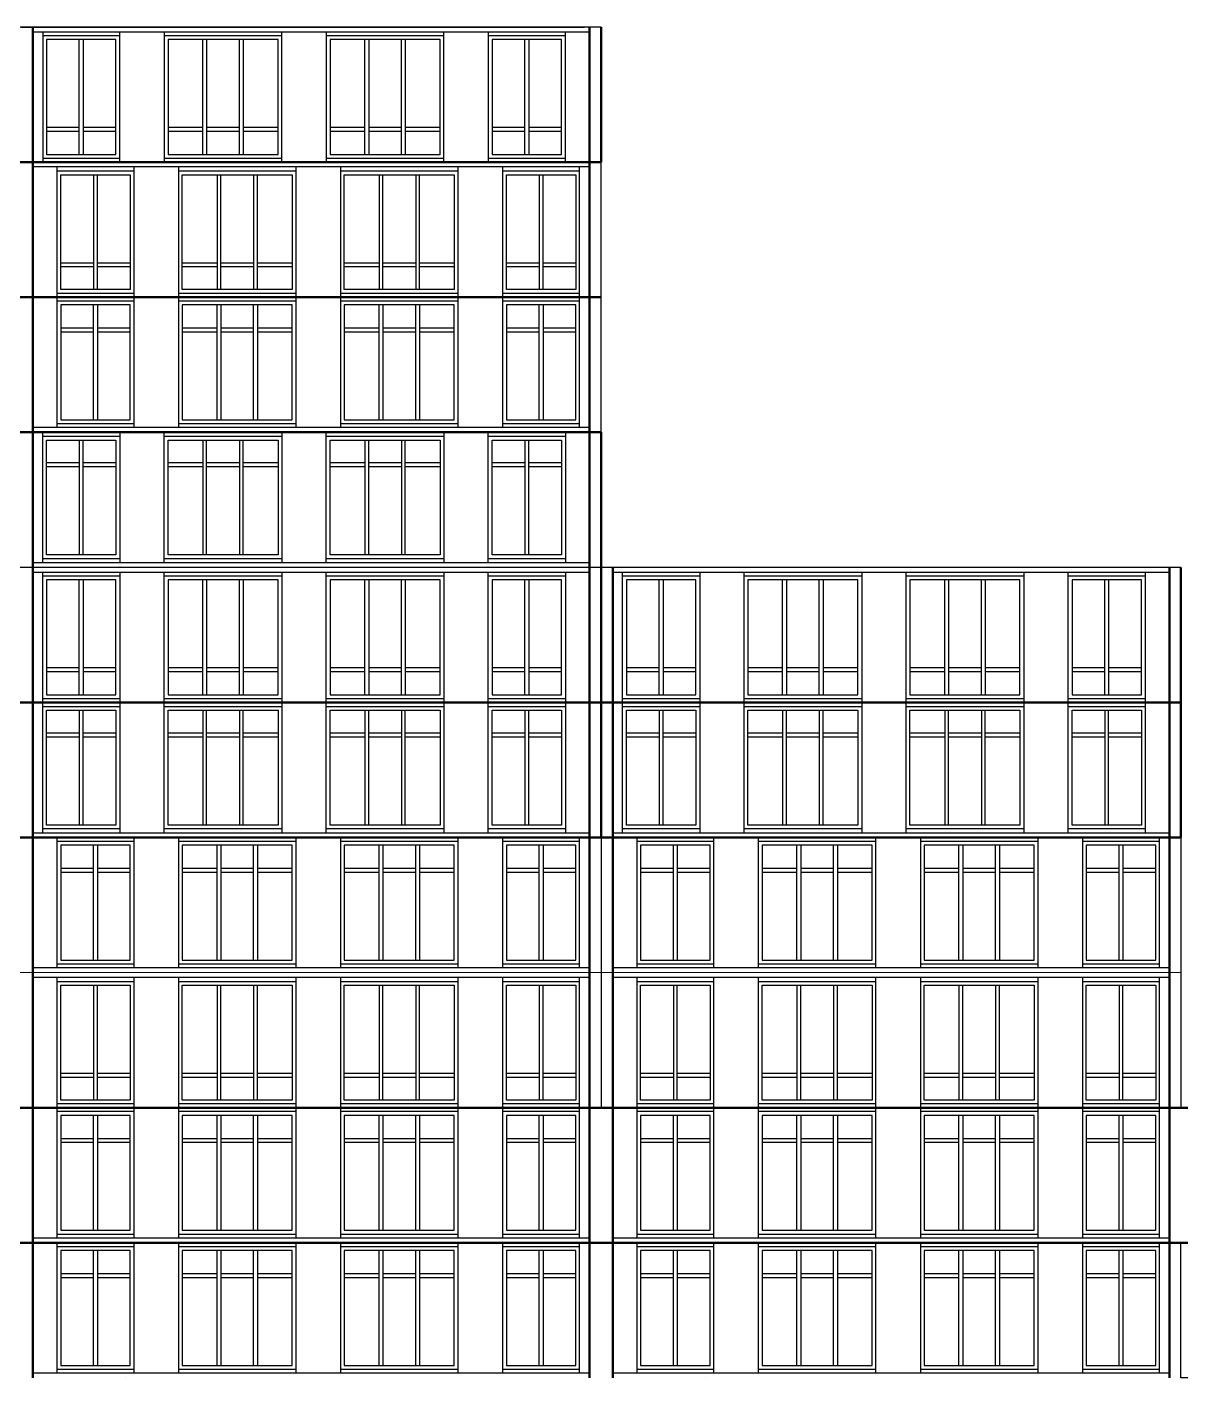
# Model space of a CAD drawing. Header units: centimetres. Extents: x 101 to 201, y 97 to 167.
# Drawn here: x 176.24 to 184.77, y 113.75 to 123.73 of the extents above; entities that cross this region are included whole.
import ezdxf

# ---------------------------------------------------------------- set-up
doc = ezdxf.new("R2010")
doc.units = ezdxf.units.CM
doc.layers.add('corte', color=1, linetype='Continuous')
doc.layers.add('grabado', color=5, linetype='Continuous')

msp = doc.modelspace()

# ---------------------------------------------------------------- linework, layer by layer
at = {"layer": 'corte'}
for p, q in [((180.484, 123.7293), (171.9126, 123.7293)), ((176.1983, 123.7293), (180.3604, 123.7293)), ((179.7109, 123.7293), (179.7109, 123.7287)), ((171.9126, 122.7314), (180.484, 122.7314)), ((180.484, 122.7314), (176.3219, 122.7314)), ((176.9714, 122.7314), (176.9714, 122.7307)), ((180.484, 120.7355), (180.484, 122.7314)), ((171.9126, 120.7355), (180.484, 120.7355)), ((180.484, 120.7355), (176.3219, 120.7355)), ((176.9714, 120.7355), (176.9714, 120.7362)), ((180.484, 119.7376), (158.8841, 119.7437)), ((184.7697, 119.7376), (171.9126, 119.7376)), ((179.7109, 119.7376), (179.7109, 119.7383)), ((179.7109, 119.7376), (179.7109, 119.737)), ((183.9966, 119.7376), (183.9966, 119.737)), ((184.7697, 117.7418), (171.9126, 117.7418)), ((179.7109, 117.7418), (179.7109, 117.7424)), ((180.484, 117.7418), (180.484, 115.7459)), ((183.9966, 117.7418), (183.9966, 117.7424)), ((184.7697, 117.7418), (184.7697, 115.7459)), ((184.7697, 116.7439), (166.8427, 116.7445)), ((176.9714, 116.7439), (176.9714, 116.7445)), ((176.9714, 116.7439), (176.9714, 116.7432)), ((181.2571, 116.7439), (181.2571, 116.7445)), ((181.2571, 116.7439), (181.2571, 116.7432)), ((171.9126, 114.748), (184.7697, 114.748)), ((176.9714, 114.748), (176.9714, 114.7486)), ((189.1126, 114.748), (180.6076, 114.748)), ((181.2571, 114.748), (181.2571, 114.7486)), ((184.7697, 113.7501), (184.7697, 114.748)), ((176.9714, 113.7501), (176.9714, 113.7507)), ((181.2571, 113.7501), (181.2571, 113.7507)), ((189.1126, 113.7501), (184.7697, 113.7501))]:
    msp.add_line(p, q, dxfattribs=at)
at = {"layer": 'corte', "lineweight": 50}
for p, q in [((180.484, 123.7293), (180.484, 122.7314)), ((180.484, 122.7314), (171.9126, 122.7314)), ((171.9126, 121.7335), (180.484, 121.7335)), ((180.484, 120.7355), (158.8841, 120.7416)), ((180.484, 117.7418), (180.484, 120.7355)), ((184.7697, 117.7418), (184.7697, 119.7376)), ((184.7697, 118.7397), (171.9126, 118.7397)), ((165.9555, 117.7436), (184.7697, 117.7418)), ((171.9126, 115.7459), (189.1126, 115.7459)), ((167.5698, 114.7486), (189.1126, 114.748))]:
    msp.add_line(p, q, dxfattribs=at)
at = {"layer": 'grabado', "lineweight": 50}
for p, q in [((176.2838, 113.7501), (176.2838, 123.7293)), ((180.3985, 113.7501), (180.3985, 123.7293)), ((180.5695, 113.7501), (180.5695, 119.7376)), ((184.6842, 113.7501), (184.6842, 119.7376))]:
    msp.add_line(p, q, dxfattribs=at)
at = {"layer": 'grabado'}
for p, q in [((176.2838, 123.6935), (180.3985, 123.6935)), ((176.3569, 123.6935), (176.3569, 122.7314)), ((176.9271, 123.6649), (176.3569, 123.6649)), ((176.9271, 122.7314), (176.9271, 123.6935)), ((177.255, 123.6935), (177.255, 122.7314)), ((178.1246, 123.6649), (177.255, 123.6649)), ((178.1246, 122.7314), (178.1246, 123.6935)), ((178.4525, 123.6935), (178.4525, 122.7314)), ((179.3221, 123.6649), (178.4525, 123.6649)), ((179.3221, 122.7314), (179.3221, 123.6935)), ((179.65, 123.6935), (179.65, 122.7314)), ((180.2203, 123.6649), (179.65, 123.6649)), ((180.2203, 122.7314), (180.2203, 123.6935)), ((176.3854, 123.6364), (176.3854, 122.7884)), ((176.8986, 123.6364), (176.3854, 123.6364)), ((176.6278, 122.7884), (176.6278, 123.6364)), ((176.6563, 123.6364), (176.6563, 122.7884)), ((176.8986, 122.7884), (176.8986, 123.6364)), ((178.0961, 123.6364), (177.2835, 123.6364)), ((177.2835, 123.6364), (177.2835, 122.7884)), ((177.5401, 122.7884), (177.5401, 123.6364)), ((177.5687, 123.6364), (177.5687, 122.7884)), ((177.811, 122.7884), (177.811, 123.6364)), ((177.8395, 123.6364), (177.8395, 122.7884)), ((178.0961, 122.7884), (178.0961, 123.6364)), ((179.2936, 123.6364), (178.481, 123.6364)), ((178.481, 123.6364), (178.481, 122.7884)), ((178.7377, 122.7884), (178.7377, 123.6364)), ((178.7662, 123.6364), (178.7662, 122.7884)), ((179.0085, 122.7884), (179.0085, 123.6364)), ((179.037, 123.6364), (179.037, 122.7884)), ((179.2936, 122.7884), (179.2936, 123.6364)), ((180.1918, 123.6364), (179.6785, 123.6364)), ((179.6785, 123.6364), (179.6785, 122.7884)), ((179.9209, 122.7884), (179.9209, 123.6364)), ((179.9494, 123.6364), (179.9494, 122.7884)), ((180.1918, 122.7884), (180.1918, 123.6364)), ((176.6278, 122.9864), (176.3854, 122.9864)), ((176.6278, 122.9578), (176.3854, 122.9578)), ((176.8986, 122.9864), (176.6563, 122.9864)), ((176.8986, 122.9578), (176.6563, 122.9578)), ((177.5401, 122.9864), (177.2835, 122.9864)), ((177.5401, 122.9578), (177.2835, 122.9578)), ((177.811, 122.9864), (177.5687, 122.9864)), ((177.811, 122.9578), (177.5687, 122.9578)), ((178.0961, 122.9864), (177.8395, 122.9864)), ((178.0961, 122.9578), (177.8395, 122.9578)), ((178.7377, 122.9864), (178.481, 122.9864)), ((178.7377, 122.9578), (178.481, 122.9578)), ((179.0085, 122.9864), (178.7662, 122.9864)), ((179.0085, 122.9578), (178.7662, 122.9578)), ((179.2936, 122.9864), (179.037, 122.9864)), ((179.2936, 122.9578), (179.037, 122.9578)), ((179.9209, 122.9864), (179.6785, 122.9864)), ((179.9209, 122.9578), (179.6785, 122.9578)), ((180.1918, 122.9864), (179.9494, 122.9864)), ((180.1918, 122.9578), (179.9494, 122.9578)), ((176.3569, 122.7599), (176.9271, 122.7599)), ((176.3854, 122.7884), (176.8986, 122.7884)), ((177.255, 122.7599), (178.1246, 122.7599)), ((177.2835, 122.7884), (178.0961, 122.7884)), ((178.4525, 122.7599), (179.3221, 122.7599)), ((178.481, 122.7884), (179.2936, 122.7884)), ((179.65, 122.7599), (180.2203, 122.7599)), ((179.6785, 122.7884), (180.1918, 122.7884)), ((180.3985, 122.6955), (176.2838, 122.6955)), ((176.462, 122.6955), (176.462, 120.7714)), ((176.462, 122.667), (177.0323, 122.667)), ((177.0323, 120.7714), (177.0323, 122.6955)), ((177.3602, 122.6955), (177.3602, 120.7714)), ((177.3602, 122.667), (178.2298, 122.667)), ((178.2298, 120.7714), (178.2298, 122.6955)), ((178.5577, 122.6955), (178.5577, 120.7714)), ((178.5577, 122.667), (179.4273, 122.667)), ((179.4273, 120.7714), (179.4273, 122.6955)), ((179.7552, 122.6955), (179.7552, 120.7714)), ((179.7552, 122.667), (180.3254, 122.667)), ((180.3254, 120.7714), (180.3254, 122.6955)), ((176.4906, 121.7905), (176.4906, 122.6385)), ((176.4906, 122.6385), (177.0038, 122.6385)), ((176.7329, 122.6385), (176.7329, 121.7905)), ((176.7614, 121.7905), (176.7614, 122.6385)), ((177.0038, 122.6385), (177.0038, 121.7905)), ((177.3887, 121.7905), (177.3887, 122.6385)), ((177.3887, 122.6385), (178.2013, 122.6385)), ((177.6453, 122.6385), (177.6453, 121.7905)), ((177.6738, 121.7905), (177.6738, 122.6385)), ((177.9162, 122.6385), (177.9162, 121.7905)), ((177.9447, 121.7905), (177.9447, 122.6385)), ((178.2013, 122.6385), (178.2013, 121.7905)), ((178.5862, 121.7905), (178.5862, 122.6385)), ((178.5862, 122.6385), (179.3988, 122.6385)), ((178.8428, 122.6385), (178.8428, 121.7905)), ((178.8713, 121.7905), (178.8713, 122.6385)), ((179.1137, 122.6385), (179.1137, 121.7905)), ((179.1422, 121.7905), (179.1422, 122.6385)), ((179.3988, 122.6385), (179.3988, 121.7905)), ((179.7837, 122.6385), (180.2969, 122.6385)), ((179.7837, 121.7905), (179.7837, 122.6385)), ((180.0261, 122.6385), (180.0261, 121.7905)), ((180.0546, 121.7905), (180.0546, 122.6385)), ((180.2969, 122.6385), (180.2969, 121.7905)), ((176.4906, 121.9884), (176.7329, 121.9884)), ((176.4906, 121.9599), (176.7329, 121.9599)), ((176.7614, 121.9884), (177.0038, 121.9884)), ((176.7614, 121.9599), (177.0038, 121.9599)), ((177.3887, 121.9884), (177.6453, 121.9884)), ((177.3887, 121.9599), (177.6453, 121.9599)), ((177.6738, 121.9884), (177.9162, 121.9884)), ((177.6738, 121.9599), (177.9162, 121.9599)), ((177.9447, 121.9884), (178.2013, 121.9884)), ((177.9447, 121.9599), (178.2013, 121.9599)), ((178.5862, 121.9884), (178.8428, 121.9884)), ((178.5862, 121.9599), (178.8428, 121.9599)), ((178.8713, 121.9884), (179.1137, 121.9884)), ((178.8713, 121.9599), (179.1137, 121.9599)), ((179.1422, 121.9884), (179.3988, 121.9884)), ((179.1422, 121.9599), (179.3988, 121.9599)), ((179.7837, 121.9884), (180.0261, 121.9884)), ((179.7837, 121.9599), (180.0261, 121.9599)), ((180.0546, 121.9884), (180.2969, 121.9884)), ((180.0546, 121.9599), (180.2969, 121.9599)), ((177.0323, 121.762), (176.462, 121.762)), ((177.0038, 121.7905), (176.4906, 121.7905)), ((178.2298, 121.762), (177.3602, 121.762)), ((178.2013, 121.7905), (177.3887, 121.7905)), ((179.4273, 121.762), (178.5577, 121.762)), ((179.3988, 121.7905), (178.5862, 121.7905)), ((180.3254, 121.762), (179.7552, 121.762)), ((180.2969, 121.7905), (179.7837, 121.7905)), ((177.0323, 121.7049), (176.462, 121.7049)), ((177.0038, 121.6764), (176.4906, 121.6764)), ((176.4906, 121.6764), (176.4906, 120.8284)), ((176.7329, 120.8284), (176.7329, 121.6764)), ((176.7614, 121.6764), (176.7614, 120.8284)), ((177.0038, 120.8284), (177.0038, 121.6764)), ((178.2298, 121.7049), (177.3602, 121.7049)), ((178.2013, 121.6764), (177.3887, 121.6764)), ((177.3887, 121.6764), (177.3887, 120.8284)), ((177.6453, 120.8284), (177.6453, 121.6764)), ((177.6738, 121.6764), (177.6738, 120.8284)), ((177.9162, 120.8284), (177.9162, 121.6764)), ((177.9447, 121.6764), (177.9447, 120.8284)), ((178.2013, 120.8284), (178.2013, 121.6764)), ((179.4273, 121.7049), (178.5577, 121.7049)), ((179.3988, 121.6764), (178.5862, 121.6764)), ((178.5862, 121.6764), (178.5862, 120.8284)), ((178.8428, 120.8284), (178.8428, 121.6764)), ((178.8713, 121.6764), (178.8713, 120.8284)), ((179.1137, 120.8284), (179.1137, 121.6764)), ((179.1422, 121.6764), (179.1422, 120.8284)), ((179.3988, 120.8284), (179.3988, 121.6764)), ((180.3254, 121.7049), (179.7552, 121.7049)), ((179.7837, 121.6764), (179.7837, 120.8284)), ((180.2969, 121.6764), (179.7837, 121.6764)), ((180.0261, 120.8284), (180.0261, 121.6764)), ((180.0546, 121.6764), (180.0546, 120.8284)), ((180.2969, 120.8284), (180.2969, 121.6764)), ((176.4906, 121.507), (176.7329, 121.507)), ((176.4906, 121.4785), (176.7329, 121.4785)), ((176.7614, 121.507), (177.0038, 121.507)), ((176.7614, 121.4785), (177.0038, 121.4785)), ((177.3887, 121.507), (177.6453, 121.507)), ((177.3887, 121.4785), (177.6453, 121.4785)), ((177.6738, 121.507), (177.9162, 121.507)), ((177.6738, 121.4785), (177.9162, 121.4785)), ((177.9447, 121.507), (178.2013, 121.507)), ((177.9447, 121.4785), (178.2013, 121.4785)), ((178.5862, 121.507), (178.8428, 121.507)), ((178.5862, 121.4785), (178.8428, 121.4785)), ((178.8713, 121.507), (179.1137, 121.507)), ((178.8713, 121.4785), (179.1137, 121.4785)), ((179.1422, 121.507), (179.3988, 121.507)), ((179.1422, 121.4785), (179.3988, 121.4785)), ((179.7837, 121.507), (180.0261, 121.507)), ((179.7837, 121.4785), (180.0261, 121.4785)), ((180.0546, 121.507), (180.2969, 121.507)), ((180.0546, 121.4785), (180.2969, 121.4785)), ((180.3985, 120.7714), (176.2838, 120.7714)), ((176.462, 120.7999), (177.0323, 120.7999)), ((176.4906, 120.8284), (177.0038, 120.8284)), ((177.3602, 120.7999), (178.2298, 120.7999)), ((177.3887, 120.8284), (178.2013, 120.8284)), ((178.5577, 120.7999), (179.4273, 120.7999)), ((178.5862, 120.8284), (179.3988, 120.8284)), ((179.7552, 120.7999), (180.3254, 120.7999)), ((179.7837, 120.8284), (180.2969, 120.8284)), ((176.3569, 119.7735), (176.3569, 120.7355)), ((176.3569, 120.707), (176.9271, 120.707)), ((176.3854, 120.6785), (176.8986, 120.6785)), ((176.3854, 119.8305), (176.3854, 120.6785)), ((176.6278, 120.6785), (176.6278, 119.8305)), ((176.6563, 119.8305), (176.6563, 120.6785)), ((176.8986, 120.6785), (176.8986, 119.8305)), ((176.9271, 120.7355), (176.9271, 119.7735)), ((177.255, 119.7735), (177.255, 120.7355)), ((177.255, 120.707), (178.1246, 120.707)), ((177.2835, 119.8305), (177.2835, 120.6785)), ((177.2835, 120.6785), (178.0961, 120.6785)), ((177.5401, 120.6785), (177.5401, 119.8305)), ((177.5687, 119.8305), (177.5687, 120.6785)), ((177.811, 120.6785), (177.811, 119.8305)), ((177.8395, 119.8305), (177.8395, 120.6785)), ((178.0961, 120.6785), (178.0961, 119.8305)), ((178.1246, 120.7355), (178.1246, 119.7735)), ((178.4525, 119.7735), (178.4525, 120.7355)), ((178.4525, 120.707), (179.3221, 120.707)), ((178.481, 119.8305), (178.481, 120.6785)), ((178.481, 120.6785), (179.2936, 120.6785)), ((178.7377, 120.6785), (178.7377, 119.8305)), ((178.7662, 119.8305), (178.7662, 120.6785)), ((179.0085, 120.6785), (179.0085, 119.8305)), ((179.037, 119.8305), (179.037, 120.6785)), ((179.2936, 120.6785), (179.2936, 119.8305)), ((179.3221, 120.7355), (179.3221, 119.7735)), ((179.65, 119.7735), (179.65, 120.7355)), ((179.65, 120.707), (180.2203, 120.707)), ((179.6785, 119.8305), (179.6785, 120.6785)), ((179.6785, 120.6785), (180.1918, 120.6785)), ((179.9209, 120.6785), (179.9209, 119.8305)), ((179.9494, 119.8305), (179.9494, 120.6785)), ((180.1918, 120.6785), (180.1918, 119.8305)), ((180.2203, 120.7355), (180.2203, 119.7735)), ((176.6278, 120.5091), (176.3854, 120.5091)), ((176.6278, 120.4806), (176.3854, 120.4806)), ((176.8986, 120.5091), (176.6563, 120.5091)), ((176.8986, 120.4806), (176.6563, 120.4806)), ((177.5401, 120.5091), (177.2835, 120.5091)), ((177.5401, 120.4806), (177.2835, 120.4806)), ((177.811, 120.5091), (177.5687, 120.5091)), ((177.811, 120.4806), (177.5687, 120.4806)), ((178.0961, 120.5091), (177.8395, 120.5091)), ((178.0961, 120.4806), (177.8395, 120.4806)), ((178.7377, 120.5091), (178.481, 120.5091)), ((178.7377, 120.4806), (178.481, 120.4806)), ((179.0085, 120.5091), (178.7662, 120.5091)), ((179.0085, 120.4806), (178.7662, 120.4806)), ((179.2936, 120.5091), (179.037, 120.5091)), ((179.2936, 120.4806), (179.037, 120.4806)), ((179.9209, 120.5091), (179.6785, 120.5091)), ((179.9209, 120.4806), (179.6785, 120.4806)), ((180.1918, 120.5091), (179.9494, 120.5091)), ((180.1918, 120.4806), (179.9494, 120.4806)), ((176.2838, 119.7735), (180.3985, 119.7735)), ((176.9271, 119.802), (176.3569, 119.802)), ((176.8986, 119.8305), (176.3854, 119.8305)), ((178.1246, 119.802), (177.255, 119.802)), ((178.0961, 119.8305), (177.2835, 119.8305)), ((179.3221, 119.802), (178.4525, 119.802)), ((179.2936, 119.8305), (178.481, 119.8305)), ((180.2203, 119.802), (179.65, 119.802)), ((180.1918, 119.8305), (179.6785, 119.8305)), ((176.2838, 119.7018), (180.3985, 119.7018)), ((176.3569, 117.7776), (176.3569, 119.7018)), ((176.9271, 119.6733), (176.3569, 119.6733)), ((176.9271, 119.7018), (176.9271, 117.7776)), ((177.255, 117.7776), (177.255, 119.7018)), ((178.1246, 119.6733), (177.255, 119.6733)), ((178.1246, 119.7018), (178.1246, 117.7776)), ((178.4525, 117.7776), (178.4525, 119.7018)), ((179.3221, 119.6733), (178.4525, 119.6733)), ((179.3221, 119.7018), (179.3221, 117.7776)), ((179.65, 117.7776), (179.65, 119.7018)), ((180.2203, 119.6733), (179.65, 119.6733)), ((180.2203, 119.7018), (180.2203, 117.7776)), ((180.5695, 119.7018), (184.6842, 119.7018)), ((180.6426, 117.7776), (180.6426, 119.7018)), ((181.2128, 119.6733), (180.6426, 119.6733)), ((181.2128, 119.7018), (181.2128, 117.7776)), ((181.5407, 117.7776), (181.5407, 119.7018)), ((182.4103, 119.6733), (181.5407, 119.6733)), ((182.4103, 119.7018), (182.4103, 117.7776)), ((182.7382, 117.7776), (182.7382, 119.7018)), ((183.6078, 119.6733), (182.7382, 119.6733)), ((183.6078, 119.7018), (183.6078, 117.7776)), ((183.9357, 117.7776), (183.9357, 119.7018)), ((184.506, 119.6733), (183.9357, 119.6733)), ((184.506, 119.7018), (184.506, 117.7776)), ((176.3854, 119.6447), (176.3854, 118.7967)), ((176.8986, 119.6447), (176.3854, 119.6447)), ((176.6278, 118.7967), (176.6278, 119.6447)), ((176.6563, 119.6447), (176.6563, 118.7967)), ((176.8986, 118.7967), (176.8986, 119.6447)), ((178.0961, 119.6447), (177.2835, 119.6447)), ((177.2835, 119.6447), (177.2835, 118.7967)), ((177.5401, 118.7967), (177.5401, 119.6447)), ((177.5687, 119.6447), (177.5687, 118.7967)), ((177.811, 118.7967), (177.811, 119.6447)), ((177.8395, 119.6447), (177.8395, 118.7967)), ((178.0961, 118.7967), (178.0961, 119.6447)), ((179.2936, 119.6447), (178.481, 119.6447)), ((178.481, 119.6447), (178.481, 118.7967)), ((178.7377, 118.7967), (178.7377, 119.6447)), ((178.7662, 119.6447), (178.7662, 118.7967)), ((179.0085, 118.7967), (179.0085, 119.6447)), ((179.037, 119.6447), (179.037, 118.7967)), ((179.2936, 118.7967), (179.2936, 119.6447)), ((180.1918, 119.6447), (179.6785, 119.6447)), ((179.6785, 119.6447), (179.6785, 118.7967)), ((179.9209, 118.7967), (179.9209, 119.6447)), ((179.9494, 119.6447), (179.9494, 118.7967)), ((180.1918, 118.7967), (180.1918, 119.6447)), ((180.6711, 119.6447), (180.6711, 118.7967)), ((181.1843, 119.6447), (180.6711, 119.6447)), ((180.9135, 118.7967), (180.9135, 119.6447)), ((180.942, 119.6447), (180.942, 118.7967)), ((181.1843, 118.7967), (181.1843, 119.6447)), ((182.3818, 119.6447), (181.5692, 119.6447)), ((181.5692, 119.6447), (181.5692, 118.7967)), ((181.8258, 118.7967), (181.8258, 119.6447)), ((181.8544, 119.6447), (181.8544, 118.7967)), ((182.0967, 118.7967), (182.0967, 119.6447)), ((182.1252, 119.6447), (182.1252, 118.7967)), ((182.3818, 118.7967), (182.3818, 119.6447)), ((183.5793, 119.6447), (182.7667, 119.6447)), ((182.7667, 119.6447), (182.7667, 118.7967)), ((183.0234, 118.7967), (183.0234, 119.6447)), ((183.0519, 119.6447), (183.0519, 118.7967)), ((183.2942, 118.7967), (183.2942, 119.6447)), ((183.3227, 119.6447), (183.3227, 118.7967)), ((183.5793, 118.7967), (183.5793, 119.6447)), ((184.4775, 119.6447), (183.9642, 119.6447)), ((183.9642, 119.6447), (183.9642, 118.7967)), ((184.2066, 118.7967), (184.2066, 119.6447)), ((184.2351, 119.6447), (184.2351, 118.7967)), ((184.4775, 118.7967), (184.4775, 119.6447)), ((176.6278, 118.9947), (176.3854, 118.9947)), ((176.6278, 118.9662), (176.3854, 118.9662)), ((176.8986, 118.9947), (176.6563, 118.9947)), ((176.8986, 118.9662), (176.6563, 118.9662)), ((177.5401, 118.9947), (177.2835, 118.9947)), ((177.5401, 118.9662), (177.2835, 118.9662)), ((177.811, 118.9947), (177.5687, 118.9947)), ((177.811, 118.9662), (177.5687, 118.9662)), ((178.0961, 118.9947), (177.8395, 118.9947)), ((178.0961, 118.9662), (177.8395, 118.9662)), ((178.7377, 118.9947), (178.481, 118.9947)), ((178.7377, 118.9662), (178.481, 118.9662)), ((179.0085, 118.9947), (178.7662, 118.9947)), ((179.0085, 118.9662), (178.7662, 118.9662)), ((179.2936, 118.9947), (179.037, 118.9947)), ((179.2936, 118.9662), (179.037, 118.9662)), ((179.9209, 118.9947), (179.6785, 118.9947)), ((179.9209, 118.9662), (179.6785, 118.9662)), ((180.1918, 118.9947), (179.9494, 118.9947)), ((180.1918, 118.9662), (179.9494, 118.9662)), ((180.9135, 118.9947), (180.6711, 118.9947)), ((180.9135, 118.9662), (180.6711, 118.9662)), ((181.1843, 118.9947), (180.942, 118.9947)), ((181.1843, 118.9662), (180.942, 118.9662)), ((181.8258, 118.9947), (181.5692, 118.9947)), ((181.8258, 118.9662), (181.5692, 118.9662)), ((182.0967, 118.9947), (181.8544, 118.9947)), ((182.0967, 118.9662), (181.8544, 118.9662)), ((182.3818, 118.9947), (182.1252, 118.9947)), ((182.3818, 118.9662), (182.1252, 118.9662)), ((183.0234, 118.9947), (182.7667, 118.9947)), ((183.0234, 118.9662), (182.7667, 118.9662)), ((183.2942, 118.9947), (183.0519, 118.9947)), ((183.2942, 118.9662), (183.0519, 118.9662)), ((183.5793, 118.9947), (183.3227, 118.9947)), ((183.5793, 118.9662), (183.3227, 118.9662)), ((184.2066, 118.9947), (183.9642, 118.9947)), ((184.2066, 118.9662), (183.9642, 118.9662)), ((184.4775, 118.9947), (184.2351, 118.9947)), ((184.4775, 118.9662), (184.2351, 118.9662)), ((176.3569, 118.7682), (176.9271, 118.7682)), ((176.3854, 118.7967), (176.8986, 118.7967)), ((177.255, 118.7682), (178.1246, 118.7682)), ((177.2835, 118.7967), (178.0961, 118.7967)), ((178.4525, 118.7682), (179.3221, 118.7682)), ((178.481, 118.7967), (179.2936, 118.7967)), ((179.65, 118.7682), (180.2203, 118.7682)), ((179.6785, 118.7967), (180.1918, 118.7967)), ((180.6426, 118.7682), (181.2128, 118.7682)), ((180.6711, 118.7967), (181.1843, 118.7967)), ((181.5407, 118.7682), (182.4103, 118.7682)), ((181.5692, 118.7967), (182.3818, 118.7967)), ((182.7382, 118.7682), (183.6078, 118.7682)), ((182.7667, 118.7967), (183.5793, 118.7967)), ((183.9357, 118.7682), (184.506, 118.7682)), ((183.9642, 118.7967), (184.4775, 118.7967)), ((176.3569, 118.7112), (176.9271, 118.7112)), ((176.3854, 118.6827), (176.8986, 118.6827)), ((176.3854, 117.8346), (176.3854, 118.6827)), ((176.6278, 118.6827), (176.6278, 117.8346)), ((176.6563, 117.8346), (176.6563, 118.6827)), ((176.8986, 118.6827), (176.8986, 117.8346)), ((177.255, 118.7112), (178.1246, 118.7112)), ((177.2835, 117.8346), (177.2835, 118.6827)), ((177.2835, 118.6827), (178.0961, 118.6827)), ((177.5401, 118.6827), (177.5401, 117.8346)), ((177.5687, 117.8346), (177.5687, 118.6827)), ((177.811, 118.6827), (177.811, 117.8346)), ((177.8395, 117.8346), (177.8395, 118.6827)), ((178.0961, 118.6827), (178.0961, 117.8346)), ((178.4525, 118.7112), (179.3221, 118.7112)), ((178.481, 117.8346), (178.481, 118.6827)), ((178.481, 118.6827), (179.2936, 118.6827)), ((178.7377, 118.6827), (178.7377, 117.8346)), ((178.7662, 117.8346), (178.7662, 118.6827)), ((179.0085, 118.6827), (179.0085, 117.8346)), ((179.037, 117.8346), (179.037, 118.6827)), ((179.2936, 118.6827), (179.2936, 117.8346)), ((179.65, 118.7112), (180.2203, 118.7112)), ((179.6785, 117.8346), (179.6785, 118.6827)), ((179.6785, 118.6827), (180.1918, 118.6827)), ((179.9209, 118.6827), (179.9209, 117.8346)), ((179.9494, 117.8346), (179.9494, 118.6827)), ((180.1918, 118.6827), (180.1918, 117.8346)), ((180.6426, 118.7112), (181.2128, 118.7112)), ((180.6711, 118.6827), (181.1843, 118.6827)), ((180.6711, 117.8346), (180.6711, 118.6827)), ((180.9135, 118.6827), (180.9135, 117.8346)), ((180.942, 117.8346), (180.942, 118.6827)), ((181.1843, 118.6827), (181.1843, 117.8346)), ((181.5407, 118.7112), (182.4103, 118.7112)), ((181.5692, 117.8346), (181.5692, 118.6827)), ((181.5692, 118.6827), (182.3818, 118.6827)), ((181.8258, 118.6827), (181.8258, 117.8346)), ((181.8544, 117.8346), (181.8544, 118.6827)), ((182.0967, 118.6827), (182.0967, 117.8346)), ((182.1252, 117.8346), (182.1252, 118.6827)), ((182.3818, 118.6827), (182.3818, 117.8346)), ((182.7382, 118.7112), (183.6078, 118.7112)), ((182.7667, 117.8346), (182.7667, 118.6827)), ((182.7667, 118.6827), (183.5793, 118.6827)), ((183.0234, 118.6827), (183.0234, 117.8346)), ((183.0519, 117.8346), (183.0519, 118.6827)), ((183.2942, 118.6827), (183.2942, 117.8346)), ((183.3227, 117.8346), (183.3227, 118.6827)), ((183.5793, 118.6827), (183.5793, 117.8346)), ((183.9357, 118.7112), (184.506, 118.7112)), ((183.9642, 117.8346), (183.9642, 118.6827)), ((183.9642, 118.6827), (184.4775, 118.6827)), ((184.2066, 118.6827), (184.2066, 117.8346)), ((184.2351, 117.8346), (184.2351, 118.6827)), ((184.4775, 118.6827), (184.4775, 117.8346)), ((176.6278, 118.5132), (176.3854, 118.5132)), ((176.6278, 118.4847), (176.3854, 118.4847)), ((176.8986, 118.5132), (176.6563, 118.5132)), ((176.8986, 118.4847), (176.6563, 118.4847)), ((177.5401, 118.5132), (177.2835, 118.5132)), ((177.5401, 118.4847), (177.2835, 118.4847)), ((177.811, 118.5132), (177.5687, 118.5132)), ((177.811, 118.4847), (177.5687, 118.4847)), ((178.0961, 118.5132), (177.8395, 118.5132)), ((178.0961, 118.4847), (177.8395, 118.4847)), ((178.7377, 118.5132), (178.481, 118.5132)), ((178.7377, 118.4847), (178.481, 118.4847)), ((179.0085, 118.5132), (178.7662, 118.5132)), ((179.0085, 118.4847), (178.7662, 118.4847)), ((179.2936, 118.5132), (179.037, 118.5132)), ((179.2936, 118.4847), (179.037, 118.4847)), ((179.9209, 118.5132), (179.6785, 118.5132)), ((179.9209, 118.4847), (179.6785, 118.4847)), ((180.1918, 118.5132), (179.9494, 118.5132)), ((180.1918, 118.4847), (179.9494, 118.4847)), ((180.9135, 118.5132), (180.6711, 118.5132)), ((180.9135, 118.4847), (180.6711, 118.4847)), ((181.1843, 118.5132), (180.942, 118.5132)), ((181.1843, 118.4847), (180.942, 118.4847)), ((181.8258, 118.5132), (181.5692, 118.5132)), ((181.8258, 118.4847), (181.5692, 118.4847)), ((182.0967, 118.5132), (181.8544, 118.5132)), ((182.0967, 118.4847), (181.8544, 118.4847)), ((182.3818, 118.5132), (182.1252, 118.5132)), ((182.3818, 118.4847), (182.1252, 118.4847)), ((183.0234, 118.5132), (182.7667, 118.5132)), ((183.0234, 118.4847), (182.7667, 118.4847)), ((183.2942, 118.5132), (183.0519, 118.5132)), ((183.2942, 118.4847), (183.0519, 118.4847)), ((183.5793, 118.5132), (183.3227, 118.5132)), ((183.5793, 118.4847), (183.3227, 118.4847)), ((184.2066, 118.5132), (183.9642, 118.5132)), ((184.2066, 118.4847), (183.9642, 118.4847)), ((184.4775, 118.5132), (184.2351, 118.5132)), ((184.4775, 118.4847), (184.2351, 118.4847)), ((176.2838, 117.7776), (180.3985, 117.7776)), ((176.9271, 117.8061), (176.3569, 117.8061)), ((176.8986, 117.8346), (176.3854, 117.8346)), ((178.1246, 117.8061), (177.255, 117.8061)), ((178.0961, 117.8346), (177.2835, 117.8346)), ((179.3221, 117.8061), (178.4525, 117.8061)), ((179.2936, 117.8346), (178.481, 117.8346)), ((180.2203, 117.8061), (179.65, 117.8061)), ((180.1918, 117.8346), (179.6785, 117.8346)), ((180.5695, 117.7776), (184.6842, 117.7776)), ((181.2128, 117.8061), (180.6426, 117.8061)), ((181.1843, 117.8346), (180.6711, 117.8346)), ((182.4103, 117.8061), (181.5407, 117.8061)), ((182.3818, 117.8346), (181.5692, 117.8346)), ((183.6078, 117.8061), (182.7382, 117.8061)), ((183.5793, 117.8346), (182.7667, 117.8346)), ((184.506, 117.8061), (183.9357, 117.8061)), ((184.4775, 117.8346), (183.9642, 117.8346)), ((176.462, 117.7418), (176.462, 116.7797)), ((177.0323, 117.7133), (176.462, 117.7133)), ((177.0038, 117.6848), (176.4906, 117.6848)), ((176.4906, 117.6848), (176.4906, 116.8367)), ((176.7329, 116.8367), (176.7329, 117.6848)), ((176.7614, 117.6848), (176.7614, 116.8367)), ((177.0038, 116.8367), (177.0038, 117.6848)), ((177.0323, 116.7797), (177.0323, 117.7418)), ((177.3602, 117.7418), (177.3602, 116.7797)), ((178.2298, 117.7133), (177.3602, 117.7133)), ((178.2013, 117.6848), (177.3887, 117.6848)), ((177.3887, 117.6848), (177.3887, 116.8367)), ((177.6453, 116.8367), (177.6453, 117.6848)), ((177.6738, 117.6848), (177.6738, 116.8367)), ((177.9162, 116.8367), (177.9162, 117.6848)), ((177.9447, 117.6848), (177.9447, 116.8367)), ((178.2013, 116.8367), (178.2013, 117.6848)), ((178.2298, 116.7797), (178.2298, 117.7418)), ((178.5577, 117.7418), (178.5577, 116.7797)), ((179.4273, 117.7133), (178.5577, 117.7133)), ((179.3988, 117.6848), (178.5862, 117.6848)), ((178.5862, 117.6848), (178.5862, 116.8367)), ((178.8428, 116.8367), (178.8428, 117.6848)), ((178.8713, 117.6848), (178.8713, 116.8367)), ((179.1137, 116.8367), (179.1137, 117.6848)), ((179.1422, 117.6848), (179.1422, 116.8367)), ((179.3988, 116.8367), (179.3988, 117.6848)), ((179.4273, 116.7797), (179.4273, 117.7418)), ((179.7552, 117.7418), (179.7552, 116.7797)), ((180.3254, 117.7133), (179.7552, 117.7133)), ((179.7837, 117.6848), (179.7837, 116.8367)), ((180.2969, 117.6848), (179.7837, 117.6848)), ((180.0261, 116.8367), (180.0261, 117.6848)), ((180.0546, 117.6848), (180.0546, 116.8367)), ((180.2969, 116.8367), (180.2969, 117.6848)), ((180.3254, 116.7797), (180.3254, 117.7418)), ((180.7477, 117.7418), (180.7477, 116.7797)), ((181.318, 117.7133), (180.7477, 117.7133)), ((181.2895, 117.6848), (180.7763, 117.6848)), ((180.7763, 117.6848), (180.7763, 116.8367)), ((181.0186, 116.8367), (181.0186, 117.6848)), ((181.0471, 117.6848), (181.0471, 116.8367)), ((181.2895, 116.8367), (181.2895, 117.6848)), ((181.318, 116.7797), (181.318, 117.7418)), ((181.6459, 117.7418), (181.6459, 116.7797)), ((182.5155, 117.7133), (181.6459, 117.7133)), ((182.487, 117.6848), (181.6744, 117.6848)), ((181.6744, 117.6848), (181.6744, 116.8367)), ((181.931, 116.8367), (181.931, 117.6848)), ((181.9595, 117.6848), (181.9595, 116.8367)), ((182.2019, 116.8367), (182.2019, 117.6848)), ((182.2304, 117.6848), (182.2304, 116.8367)), ((182.487, 116.8367), (182.487, 117.6848)), ((182.5155, 116.7797), (182.5155, 117.7418)), ((182.8434, 117.7418), (182.8434, 116.7797)), ((183.713, 117.7133), (182.8434, 117.7133)), ((183.6845, 117.6848), (182.8719, 117.6848)), ((182.8719, 117.6848), (182.8719, 116.8367)), ((183.1285, 116.8367), (183.1285, 117.6848)), ((183.157, 117.6848), (183.157, 116.8367)), ((183.3994, 116.8367), (183.3994, 117.6848)), ((183.4279, 117.6848), (183.4279, 116.8367)), ((183.6845, 116.8367), (183.6845, 117.6848)), ((183.713, 116.7797), (183.713, 117.7418)), ((184.0409, 117.7418), (184.0409, 116.7797)), ((184.6111, 117.7133), (184.0409, 117.7133)), ((184.0694, 117.6848), (184.0694, 116.8367)), ((184.5826, 117.6848), (184.0694, 117.6848)), ((184.3118, 116.8367), (184.3118, 117.6848)), ((184.3403, 117.6848), (184.3403, 116.8367)), ((184.5826, 116.8367), (184.5826, 117.6848)), ((184.6111, 116.7797), (184.6111, 117.7418)), ((176.4906, 117.5153), (176.7329, 117.5153)), ((176.4906, 117.4868), (176.7329, 117.4868)), ((176.7614, 117.5153), (177.0038, 117.5153)), ((176.7614, 117.4868), (177.0038, 117.4868)), ((177.3887, 117.5153), (177.6453, 117.5153)), ((177.3887, 117.4868), (177.6453, 117.4868)), ((177.6738, 117.5153), (177.9162, 117.5153)), ((177.6738, 117.4868), (177.9162, 117.4868)), ((177.9447, 117.5153), (178.2013, 117.5153)), ((177.9447, 117.4868), (178.2013, 117.4868)), ((178.5862, 117.5153), (178.8428, 117.5153)), ((178.5862, 117.4868), (178.8428, 117.4868)), ((178.8713, 117.5153), (179.1137, 117.5153)), ((178.8713, 117.4868), (179.1137, 117.4868)), ((179.1422, 117.5153), (179.3988, 117.5153)), ((179.1422, 117.4868), (179.3988, 117.4868)), ((179.7837, 117.5153), (180.0261, 117.5153)), ((179.7837, 117.4868), (180.0261, 117.4868)), ((180.0546, 117.5153), (180.2969, 117.5153)), ((180.0546, 117.4868), (180.2969, 117.4868)), ((180.7763, 117.5153), (181.0186, 117.5153)), ((180.7763, 117.4868), (181.0186, 117.4868)), ((181.0471, 117.5153), (181.2895, 117.5153)), ((181.0471, 117.4868), (181.2895, 117.4868)), ((181.6744, 117.5153), (181.931, 117.5153)), ((181.6744, 117.4868), (181.931, 117.4868)), ((181.9595, 117.5153), (182.2019, 117.5153)), ((181.9595, 117.4868), (182.2019, 117.4868)), ((182.2304, 117.5153), (182.487, 117.5153)), ((182.2304, 117.4868), (182.487, 117.4868)), ((182.8719, 117.5153), (183.1285, 117.5153)), ((182.8719, 117.4868), (183.1285, 117.4868)), ((183.157, 117.5153), (183.3994, 117.5153)), ((183.157, 117.4868), (183.3994, 117.4868)), ((183.4279, 117.5153), (183.6845, 117.5153)), ((183.4279, 117.4868), (183.6845, 117.4868)), ((184.0694, 117.5153), (184.3118, 117.5153)), ((184.0694, 117.4868), (184.3118, 117.4868)), ((184.3403, 117.5153), (184.5826, 117.5153)), ((184.3403, 117.4868), (184.5826, 117.4868)), ((180.3985, 116.7797), (176.2838, 116.7797)), ((176.462, 116.8082), (177.0323, 116.8082)), ((176.4906, 116.8367), (177.0038, 116.8367)), ((177.3602, 116.8082), (178.2298, 116.8082)), ((177.3887, 116.8367), (178.2013, 116.8367)), ((178.5577, 116.8082), (179.4273, 116.8082)), ((178.5862, 116.8367), (179.3988, 116.8367)), ((179.7552, 116.8082), (180.3254, 116.8082)), ((179.7837, 116.8367), (180.2969, 116.8367)), ((184.6842, 116.7797), (180.5695, 116.7797)), ((180.7477, 116.8082), (181.318, 116.8082)), ((180.7763, 116.8367), (181.2895, 116.8367)), ((181.6459, 116.8082), (182.5155, 116.8082)), ((181.6744, 116.8367), (182.487, 116.8367)), ((182.8434, 116.8082), (183.713, 116.8082)), ((182.8719, 116.8367), (183.6845, 116.8367)), ((184.0409, 116.8082), (184.6111, 116.8082)), ((184.0694, 116.8367), (184.5826, 116.8367)), ((180.3985, 116.708), (176.2838, 116.708)), ((176.462, 116.708), (176.462, 114.7839)), ((176.462, 116.6795), (177.0323, 116.6795)), ((177.0323, 114.7839), (177.0323, 116.708)), ((177.3602, 116.708), (177.3602, 114.7839)), ((177.3602, 116.6795), (178.2298, 116.6795)), ((178.2298, 114.7839), (178.2298, 116.708)), ((178.5577, 116.708), (178.5577, 114.7839)), ((178.5577, 116.6795), (179.4273, 116.6795)), ((179.4273, 114.7839), (179.4273, 116.708)), ((179.7552, 116.708), (179.7552, 114.7839)), ((179.7552, 116.6795), (180.3254, 116.6795)), ((180.3254, 114.7839), (180.3254, 116.708)), ((184.6842, 116.708), (180.5695, 116.708)), ((180.7477, 116.708), (180.7477, 114.7839)), ((180.7477, 116.6795), (181.318, 116.6795)), ((181.318, 114.7839), (181.318, 116.708)), ((181.6459, 116.708), (181.6459, 114.7839)), ((181.6459, 116.6795), (182.5155, 116.6795)), ((182.5155, 114.7839), (182.5155, 116.708)), ((182.8434, 116.708), (182.8434, 114.7839)), ((182.8434, 116.6795), (183.713, 116.6795)), ((183.713, 114.7839), (183.713, 116.708)), ((184.0409, 116.708), (184.0409, 114.7839)), ((184.0409, 116.6795), (184.6111, 116.6795)), ((184.6111, 114.7839), (184.6111, 116.708)), ((176.4906, 115.803), (176.4906, 116.651)), ((176.4906, 116.651), (177.0038, 116.651)), ((176.7329, 116.651), (176.7329, 115.803)), ((176.7614, 115.803), (176.7614, 116.651)), ((177.0038, 116.651), (177.0038, 115.803)), ((177.3887, 115.803), (177.3887, 116.651)), ((177.3887, 116.651), (178.2013, 116.651)), ((177.6453, 116.651), (177.6453, 115.803)), ((177.6738, 115.803), (177.6738, 116.651)), ((177.9162, 116.651), (177.9162, 115.803)), ((177.9447, 115.803), (177.9447, 116.651)), ((178.2013, 116.651), (178.2013, 115.803)), ((178.5862, 115.803), (178.5862, 116.651)), ((178.5862, 116.651), (179.3988, 116.651)), ((178.8428, 116.651), (178.8428, 115.803)), ((178.8713, 115.803), (178.8713, 116.651)), ((179.1137, 116.651), (179.1137, 115.803)), ((179.1422, 115.803), (179.1422, 116.651)), ((179.3988, 116.651), (179.3988, 115.803)), ((179.7837, 116.651), (180.2969, 116.651)), ((179.7837, 115.803), (179.7837, 116.651)), ((180.0261, 116.651), (180.0261, 115.803)), ((180.0546, 115.803), (180.0546, 116.651)), ((180.2969, 116.651), (180.2969, 115.803)), ((180.7763, 115.803), (180.7763, 116.651)), ((180.7763, 116.651), (181.2895, 116.651)), ((181.0186, 116.651), (181.0186, 115.803)), ((181.0471, 115.803), (181.0471, 116.651)), ((181.2895, 116.651), (181.2895, 115.803)), ((181.6744, 115.803), (181.6744, 116.651)), ((181.6744, 116.651), (182.487, 116.651)), ((181.931, 116.651), (181.931, 115.803)), ((181.9595, 115.803), (181.9595, 116.651)), ((182.2019, 116.651), (182.2019, 115.803)), ((182.2304, 115.803), (182.2304, 116.651)), ((182.487, 116.651), (182.487, 115.803)), ((182.8719, 115.803), (182.8719, 116.651)), ((182.8719, 116.651), (183.6845, 116.651)), ((183.1285, 116.651), (183.1285, 115.803)), ((183.157, 115.803), (183.157, 116.651)), ((183.3994, 116.651), (183.3994, 115.803)), ((183.4279, 115.803), (183.4279, 116.651)), ((183.6845, 116.651), (183.6845, 115.803)), ((184.0694, 116.651), (184.5826, 116.651)), ((184.0694, 115.803), (184.0694, 116.651)), ((184.3118, 116.651), (184.3118, 115.803)), ((184.3403, 115.803), (184.3403, 116.651)), ((184.5826, 116.651), (184.5826, 115.803)), ((176.4906, 116.0009), (176.7329, 116.0009)), ((176.4906, 115.9724), (176.7329, 115.9724)), ((176.7614, 116.0009), (177.0038, 116.0009)), ((176.7614, 115.9724), (177.0038, 115.9724)), ((177.3887, 116.0009), (177.6453, 116.0009)), ((177.3887, 115.9724), (177.6453, 115.9724)), ((177.6738, 116.0009), (177.9162, 116.0009)), ((177.6738, 115.9724), (177.9162, 115.9724)), ((177.9447, 116.0009), (178.2013, 116.0009)), ((177.9447, 115.9724), (178.2013, 115.9724)), ((178.5862, 116.0009), (178.8428, 116.0009)), ((178.5862, 115.9724), (178.8428, 115.9724)), ((178.8713, 116.0009), (179.1137, 116.0009)), ((178.8713, 115.9724), (179.1137, 115.9724)), ((179.1422, 116.0009), (179.3988, 116.0009)), ((179.1422, 115.9724), (179.3988, 115.9724)), ((179.7837, 116.0009), (180.0261, 116.0009)), ((179.7837, 115.9724), (180.0261, 115.9724)), ((180.0546, 116.0009), (180.2969, 116.0009)), ((180.0546, 115.9724), (180.2969, 115.9724)), ((180.7763, 116.0009), (181.0186, 116.0009)), ((180.7763, 115.9724), (181.0186, 115.9724)), ((181.0471, 116.0009), (181.2895, 116.0009)), ((181.0471, 115.9724), (181.2895, 115.9724)), ((181.6744, 116.0009), (181.931, 116.0009)), ((181.6744, 115.9724), (181.931, 115.9724)), ((181.9595, 116.0009), (182.2019, 116.0009)), ((181.9595, 115.9724), (182.2019, 115.9724)), ((182.2304, 116.0009), (182.487, 116.0009)), ((182.2304, 115.9724), (182.487, 115.9724)), ((182.8719, 116.0009), (183.1285, 116.0009)), ((182.8719, 115.9724), (183.1285, 115.9724)), ((183.157, 116.0009), (183.3994, 116.0009)), ((183.157, 115.9724), (183.3994, 115.9724)), ((183.4279, 116.0009), (183.6845, 116.0009)), ((183.4279, 115.9724), (183.6845, 115.9724)), ((184.0694, 116.0009), (184.3118, 116.0009)), ((184.0694, 115.9724), (184.3118, 115.9724)), ((184.3403, 116.0009), (184.5826, 116.0009)), ((184.3403, 115.9724), (184.5826, 115.9724)), ((177.0323, 115.7744), (176.462, 115.7744)), ((177.0038, 115.803), (176.4906, 115.803)), ((178.2298, 115.7744), (177.3602, 115.7744)), ((178.2013, 115.803), (177.3887, 115.803)), ((179.4273, 115.7744), (178.5577, 115.7744)), ((179.3988, 115.803), (178.5862, 115.803)), ((180.3254, 115.7744), (179.7552, 115.7744)), ((180.2969, 115.803), (179.7837, 115.803)), ((181.318, 115.7744), (180.7477, 115.7744)), ((181.2895, 115.803), (180.7763, 115.803)), ((182.5155, 115.7744), (181.6459, 115.7744)), ((182.487, 115.803), (181.6744, 115.803)), ((183.713, 115.7744), (182.8434, 115.7744)), ((183.6845, 115.803), (182.8719, 115.803)), ((184.6111, 115.7744), (184.0409, 115.7744)), ((184.5826, 115.803), (184.0694, 115.803)), ((177.0323, 115.7174), (176.462, 115.7174)), ((177.0038, 115.6889), (176.4906, 115.6889)), ((176.4906, 115.6889), (176.4906, 114.8409)), ((176.7329, 114.8409), (176.7329, 115.6889)), ((176.7614, 115.6889), (176.7614, 114.8409)), ((177.0038, 114.8409), (177.0038, 115.6889)), ((178.2298, 115.7174), (177.3602, 115.7174)), ((178.2013, 115.6889), (177.3887, 115.6889)), ((177.3887, 115.6889), (177.3887, 114.8409)), ((177.6453, 114.8409), (177.6453, 115.6889)), ((177.6738, 115.6889), (177.6738, 114.8409)), ((177.9162, 114.8409), (177.9162, 115.6889)), ((177.9447, 115.6889), (177.9447, 114.8409)), ((178.2013, 114.8409), (178.2013, 115.6889)), ((179.4273, 115.7174), (178.5577, 115.7174)), ((179.3988, 115.6889), (178.5862, 115.6889)), ((178.5862, 115.6889), (178.5862, 114.8409)), ((178.8428, 114.8409), (178.8428, 115.6889)), ((178.8713, 115.6889), (178.8713, 114.8409)), ((179.1137, 114.8409), (179.1137, 115.6889)), ((179.1422, 115.6889), (179.1422, 114.8409)), ((179.3988, 114.8409), (179.3988, 115.6889)), ((180.3254, 115.7174), (179.7552, 115.7174)), ((179.7837, 115.6889), (179.7837, 114.8409)), ((180.2969, 115.6889), (179.7837, 115.6889)), ((180.0261, 114.8409), (180.0261, 115.6889)), ((180.0546, 115.6889), (180.0546, 114.8409)), ((180.2969, 114.8409), (180.2969, 115.6889)), ((181.318, 115.7174), (180.7477, 115.7174)), ((181.2895, 115.6889), (180.7763, 115.6889)), ((180.7763, 115.6889), (180.7763, 114.8409)), ((181.0186, 114.8409), (181.0186, 115.6889)), ((181.0471, 115.6889), (181.0471, 114.8409)), ((181.2895, 114.8409), (181.2895, 115.6889)), ((182.5155, 115.7174), (181.6459, 115.7174)), ((182.487, 115.6889), (181.6744, 115.6889)), ((181.6744, 115.6889), (181.6744, 114.8409)), ((181.931, 114.8409), (181.931, 115.6889)), ((181.9595, 115.6889), (181.9595, 114.8409)), ((182.2019, 114.8409), (182.2019, 115.6889)), ((182.2304, 115.6889), (182.2304, 114.8409)), ((182.487, 114.8409), (182.487, 115.6889)), ((183.713, 115.7174), (182.8434, 115.7174)), ((183.6845, 115.6889), (182.8719, 115.6889)), ((182.8719, 115.6889), (182.8719, 114.8409)), ((183.1285, 114.8409), (183.1285, 115.6889)), ((183.157, 115.6889), (183.157, 114.8409)), ((183.3994, 114.8409), (183.3994, 115.6889)), ((183.4279, 115.6889), (183.4279, 114.8409)), ((183.6845, 114.8409), (183.6845, 115.6889)), ((184.6111, 115.7174), (184.0409, 115.7174)), ((184.0694, 115.6889), (184.0694, 114.8409)), ((184.5826, 115.6889), (184.0694, 115.6889)), ((184.3118, 114.8409), (184.3118, 115.6889)), ((184.3403, 115.6889), (184.3403, 114.8409)), ((184.5826, 114.8409), (184.5826, 115.6889)), ((176.4906, 115.5195), (176.7329, 115.5195)), ((176.4906, 115.491), (176.7329, 115.491)), ((176.7614, 115.5195), (177.0038, 115.5195)), ((176.7614, 115.491), (177.0038, 115.491)), ((177.3887, 115.5195), (177.6453, 115.5195)), ((177.3887, 115.491), (177.6453, 115.491)), ((177.6738, 115.5195), (177.9162, 115.5195)), ((177.6738, 115.491), (177.9162, 115.491)), ((177.9447, 115.5195), (178.2013, 115.5195)), ((177.9447, 115.491), (178.2013, 115.491)), ((178.5862, 115.5195), (178.8428, 115.5195)), ((178.5862, 115.491), (178.8428, 115.491)), ((178.8713, 115.5195), (179.1137, 115.5195)), ((178.8713, 115.491), (179.1137, 115.491)), ((179.1422, 115.5195), (179.3988, 115.5195)), ((179.1422, 115.491), (179.3988, 115.491)), ((179.7837, 115.5195), (180.0261, 115.5195)), ((179.7837, 115.491), (180.0261, 115.491)), ((180.0546, 115.5195), (180.2969, 115.5195)), ((180.0546, 115.491), (180.2969, 115.491)), ((180.7763, 115.5195), (181.0186, 115.5195)), ((180.7763, 115.491), (181.0186, 115.491)), ((181.0471, 115.5195), (181.2895, 115.5195)), ((181.0471, 115.491), (181.2895, 115.491)), ((181.6744, 115.5195), (181.931, 115.5195)), ((181.6744, 115.491), (181.931, 115.491)), ((181.9595, 115.5195), (182.2019, 115.5195)), ((181.9595, 115.491), (182.2019, 115.491)), ((182.2304, 115.5195), (182.487, 115.5195)), ((182.2304, 115.491), (182.487, 115.491)), ((182.8719, 115.5195), (183.1285, 115.5195)), ((182.8719, 115.491), (183.1285, 115.491)), ((183.157, 115.5195), (183.3994, 115.5195)), ((183.157, 115.491), (183.3994, 115.491)), ((183.4279, 115.5195), (183.6845, 115.5195)), ((183.4279, 115.491), (183.6845, 115.491)), ((184.0694, 115.5195), (184.3118, 115.5195)), ((184.0694, 115.491), (184.3118, 115.491)), ((184.3403, 115.5195), (184.5826, 115.5195)), ((184.3403, 115.491), (184.5826, 115.491)), ((180.3985, 114.7839), (176.2838, 114.7839)), ((176.462, 114.8124), (177.0323, 114.8124)), ((176.4906, 114.8409), (177.0038, 114.8409)), ((177.3602, 114.8124), (178.2298, 114.8124)), ((177.3887, 114.8409), (178.2013, 114.8409)), ((178.5577, 114.8124), (179.4273, 114.8124)), ((178.5862, 114.8409), (179.3988, 114.8409)), ((179.7552, 114.8124), (180.3254, 114.8124)), ((179.7837, 114.8409), (180.2969, 114.8409)), ((184.6842, 114.7839), (180.5695, 114.7839)), ((180.7477, 114.8124), (181.318, 114.8124)), ((180.7763, 114.8409), (181.2895, 114.8409)), ((181.6459, 114.8124), (182.5155, 114.8124)), ((181.6744, 114.8409), (182.487, 114.8409)), ((182.8434, 114.8124), (183.713, 114.8124)), ((182.8719, 114.8409), (183.6845, 114.8409)), ((184.0409, 114.8124), (184.6111, 114.8124)), ((184.0694, 114.8409), (184.5826, 114.8409)), ((176.462, 114.748), (176.462, 113.7859)), ((177.0323, 114.7195), (176.462, 114.7195)), ((177.0038, 114.691), (176.4906, 114.691)), ((176.4906, 114.691), (176.4906, 113.843)), ((176.7329, 113.843), (176.7329, 114.691)), ((176.7614, 114.691), (176.7614, 113.843)), ((177.0038, 113.843), (177.0038, 114.691)), ((177.0323, 113.7859), (177.0323, 114.748)), ((177.3602, 114.748), (177.3602, 113.7859)), ((178.2298, 114.7195), (177.3602, 114.7195)), ((178.2013, 114.691), (177.3887, 114.691)), ((177.3887, 114.691), (177.3887, 113.843)), ((177.6453, 113.843), (177.6453, 114.691)), ((177.6738, 114.691), (177.6738, 113.843)), ((177.9162, 113.843), (177.9162, 114.691)), ((177.9447, 114.691), (177.9447, 113.843)), ((178.2013, 113.843), (178.2013, 114.691)), ((178.2298, 113.7859), (178.2298, 114.748)), ((178.5577, 114.748), (178.5577, 113.7859)), ((179.4273, 114.7195), (178.5577, 114.7195)), ((179.3988, 114.691), (178.5862, 114.691)), ((178.5862, 114.691), (178.5862, 113.843)), ((178.8428, 113.843), (178.8428, 114.691)), ((178.8713, 114.691), (178.8713, 113.843)), ((179.1137, 113.843), (179.1137, 114.691)), ((179.1422, 114.691), (179.1422, 113.843)), ((179.3988, 113.843), (179.3988, 114.691)), ((179.4273, 113.7859), (179.4273, 114.748)), ((179.7552, 114.748), (179.7552, 113.7859)), ((180.3254, 114.7195), (179.7552, 114.7195)), ((179.7837, 114.691), (179.7837, 113.843)), ((180.2969, 114.691), (179.7837, 114.691)), ((180.0261, 113.843), (180.0261, 114.691)), ((180.0546, 114.691), (180.0546, 113.843)), ((180.2969, 113.843), (180.2969, 114.691)), ((180.3254, 113.7859), (180.3254, 114.748)), ((180.7477, 114.748), (180.7477, 113.7859)), ((181.318, 114.7195), (180.7477, 114.7195)), ((181.2895, 114.691), (180.7763, 114.691)), ((180.7763, 114.691), (180.7763, 113.843)), ((181.0186, 113.843), (181.0186, 114.691)), ((181.0471, 114.691), (181.0471, 113.843)), ((181.2895, 113.843), (181.2895, 114.691)), ((181.318, 113.7859), (181.318, 114.748)), ((181.6459, 114.748), (181.6459, 113.7859)), ((182.5155, 114.7195), (181.6459, 114.7195)), ((182.487, 114.691), (181.6744, 114.691)), ((181.6744, 114.691), (181.6744, 113.843)), ((181.931, 113.843), (181.931, 114.691)), ((181.9595, 114.691), (181.9595, 113.843)), ((182.2019, 113.843), (182.2019, 114.691)), ((182.2304, 114.691), (182.2304, 113.843)), ((182.487, 113.843), (182.487, 114.691)), ((182.5155, 113.7859), (182.5155, 114.748)), ((182.8434, 114.748), (182.8434, 113.7859)), ((183.713, 114.7195), (182.8434, 114.7195)), ((183.6845, 114.691), (182.8719, 114.691)), ((182.8719, 114.691), (182.8719, 113.843)), ((183.1285, 113.843), (183.1285, 114.691)), ((183.157, 114.691), (183.157, 113.843)), ((183.3994, 113.843), (183.3994, 114.691)), ((183.4279, 114.691), (183.4279, 113.843)), ((183.6845, 113.843), (183.6845, 114.691)), ((183.713, 113.7859), (183.713, 114.748)), ((184.0409, 114.748), (184.0409, 113.7859)), ((184.6111, 114.7195), (184.0409, 114.7195)), ((184.0694, 114.691), (184.0694, 113.843)), ((184.5826, 114.691), (184.0694, 114.691)), ((184.3118, 113.843), (184.3118, 114.691)), ((184.3403, 114.691), (184.3403, 113.843)), ((184.5826, 113.843), (184.5826, 114.691)), ((184.6111, 113.7859), (184.6111, 114.748)), ((176.4906, 114.5215), (176.7329, 114.5215)), ((176.4906, 114.493), (176.7329, 114.493)), ((176.7614, 114.5215), (177.0038, 114.5215)), ((176.7614, 114.493), (177.0038, 114.493)), ((177.3887, 114.5215), (177.6453, 114.5215)), ((177.3887, 114.493), (177.6453, 114.493)), ((177.6738, 114.5215), (177.9162, 114.5215)), ((177.6738, 114.493), (177.9162, 114.493)), ((177.9447, 114.5215), (178.2013, 114.5215)), ((177.9447, 114.493), (178.2013, 114.493)), ((178.5862, 114.5215), (178.8428, 114.5215)), ((178.5862, 114.493), (178.8428, 114.493)), ((178.8713, 114.5215), (179.1137, 114.5215)), ((178.8713, 114.493), (179.1137, 114.493)), ((179.1422, 114.5215), (179.3988, 114.5215)), ((179.1422, 114.493), (179.3988, 114.493)), ((179.7837, 114.5215), (180.0261, 114.5215)), ((179.7837, 114.493), (180.0261, 114.493)), ((180.0546, 114.5215), (180.2969, 114.5215)), ((180.0546, 114.493), (180.2969, 114.493)), ((180.7763, 114.5215), (181.0186, 114.5215)), ((180.7763, 114.493), (181.0186, 114.493)), ((181.0471, 114.5215), (181.2895, 114.5215)), ((181.0471, 114.493), (181.2895, 114.493)), ((181.6744, 114.5215), (181.931, 114.5215)), ((181.6744, 114.493), (181.931, 114.493)), ((181.9595, 114.5215), (182.2019, 114.5215)), ((181.9595, 114.493), (182.2019, 114.493)), ((182.2304, 114.5215), (182.487, 114.5215)), ((182.2304, 114.493), (182.487, 114.493)), ((182.8719, 114.5215), (183.1285, 114.5215)), ((182.8719, 114.493), (183.1285, 114.493)), ((183.157, 114.5215), (183.3994, 114.5215)), ((183.157, 114.493), (183.3994, 114.493)), ((183.4279, 114.5215), (183.6845, 114.5215)), ((183.4279, 114.493), (183.6845, 114.493)), ((184.0694, 114.5215), (184.3118, 114.5215)), ((184.0694, 114.493), (184.3118, 114.493)), ((184.3403, 114.5215), (184.5826, 114.5215)), ((184.3403, 114.493), (184.5826, 114.493)), ((180.3985, 113.7859), (176.2838, 113.7859)), ((176.462, 113.8144), (177.0323, 113.8144)), ((176.4906, 113.843), (177.0038, 113.843)), ((177.3602, 113.8144), (178.2298, 113.8144)), ((177.3887, 113.843), (178.2013, 113.843)), ((178.5577, 113.8144), (179.4273, 113.8144)), ((178.5862, 113.843), (179.3988, 113.843)), ((179.7552, 113.8144), (180.3254, 113.8144)), ((179.7837, 113.843), (180.2969, 113.843)), ((184.6842, 113.7859), (180.5695, 113.7859)), ((180.7477, 113.8144), (181.318, 113.8144)), ((180.7763, 113.843), (181.2895, 113.843)), ((181.6459, 113.8144), (182.5155, 113.8144)), ((181.6744, 113.843), (182.487, 113.843)), ((182.8434, 113.8144), (183.713, 113.8144)), ((182.8719, 113.843), (183.6845, 113.843)), ((184.0409, 113.8144), (184.6111, 113.8144)), ((184.0694, 113.843), (184.5826, 113.843))]:
    msp.add_line(p, q, dxfattribs=at)

doc.saveas('drawing.dxf')
